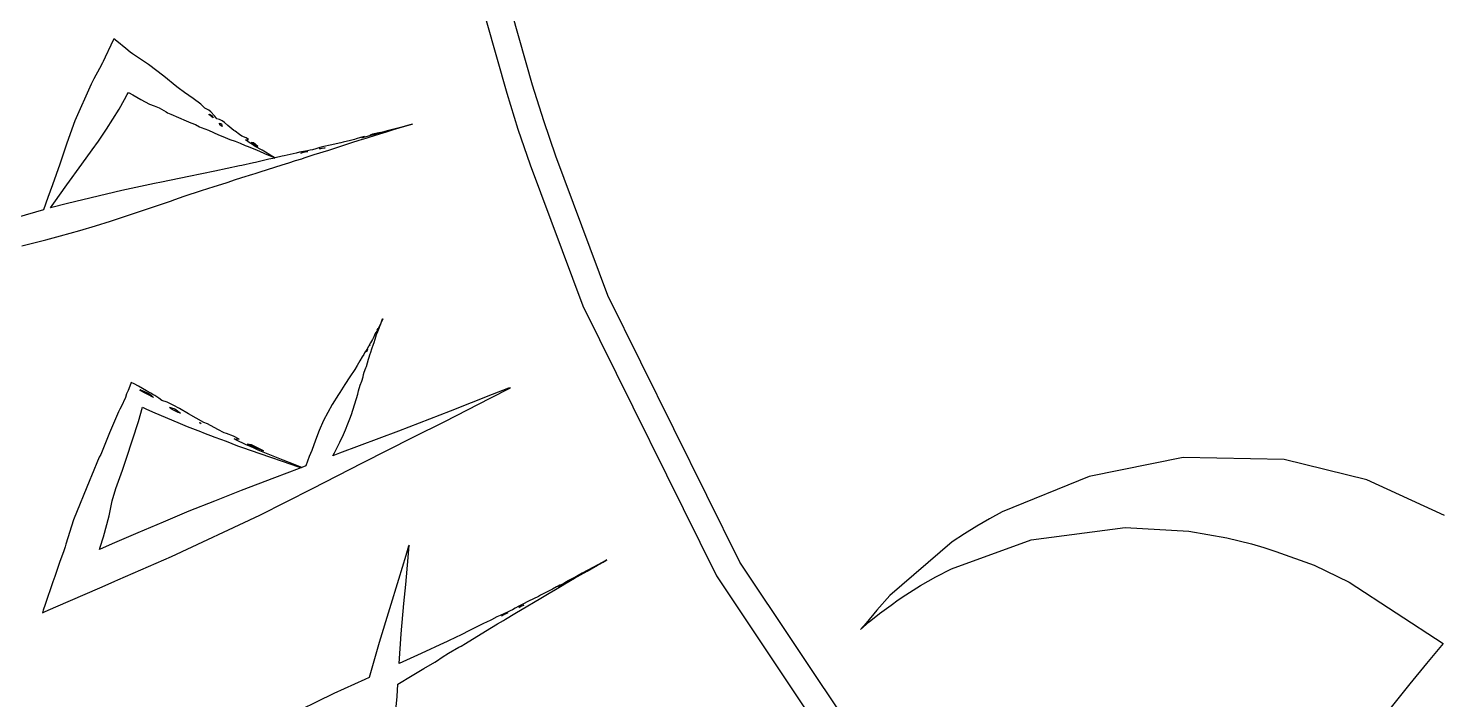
# Model space of a CAD drawing. Extents: x 0 to 103, y 0 to 357.
# Drawn here: x 17.69 to 33.71, y 181.95 to 189.55 of the extents above; entities that cross this region are included whole.
import ezdxf

# ---------------------------------------------------------------- set-up
doc = ezdxf.new("R2010")
doc.units = 0

msp = doc.modelspace()

# ---------------------------------------------------------------- linework, layer by layer
at = {"layer": 'Layer 1'}
for p, q in [((23.396638, 188.908636), (23.166475, 189.719353)), ((22.870433, 189.64011), (23.103328, 188.819719)), ((18.62361, 189.363145), (18.560006, 189.227303)), ((18.649146, 189.419161), (18.62361, 189.363145)), ((18.65766, 189.43466), (18.649146, 189.419161)), ((18.692515, 189.406551), (18.65766, 189.43466)), ((18.792899, 189.324475), (18.692515, 189.406551)), ((18.560006, 189.227303), (18.535913, 189.176145)), ((18.84237, 189.2844), (18.792899, 189.324475)), ((18.866945, 189.264602), (18.84237, 189.2844)), ((18.981945, 189.187273), (18.866945, 189.264602)), ((18.493348, 189.099533), (18.430226, 188.981158)), ((18.527398, 189.160967), (18.493348, 189.099533)), ((18.535913, 189.176145), (18.527398, 189.160967)), ((19.02692, 189.157518), (18.981945, 189.187273)), ((19.049083, 189.142741), (19.02692, 189.157518)), ((19.221746, 189.010915), (19.049083, 189.142741)), ((18.39987, 188.920604), (18.214837, 188.50589)), ((18.430226, 188.981158), (18.39987, 188.920604)), ((19.370158, 188.890892), (19.221746, 189.010915)), ((19.386527, 188.880935), (19.370158, 188.890892)), ((19.457681, 188.825925), (19.386527, 188.880935)), ((23.522724, 188.506772), (23.396638, 188.908636)), ((18.715441, 188.636588), (18.778562, 188.748938)), ((18.778562, 188.748938), (18.809723, 188.804914)), ((18.809723, 188.804914), (18.82209, 188.82732)), ((18.82209, 188.82732), (18.871882, 188.799292)), ((18.871882, 188.799292), (18.961507, 188.747736)), ((18.961507, 188.747736), (19.062373, 188.696055)), ((19.554049, 188.757627), (19.457681, 188.825925)), ((19.642229, 188.694384), (19.554049, 188.757627)), ((23.103328, 188.819719), (23.231019, 188.412995)), ((18.645893, 188.525841), (18.715441, 188.636588)), ((19.062373, 188.696055), (19.113455, 188.675938)), ((19.113455, 188.675938), (19.168709, 188.653572)), ((19.168709, 188.653572), (19.249659, 188.609122)), ((19.249659, 188.609122), (19.265559, 188.598522)), ((19.265559, 188.598522), (19.302663, 188.581817)), ((19.302663, 188.581817), (19.475005, 188.505124)), ((19.687683, 188.650857), (19.642229, 188.694384)), ((19.73105, 188.626803), (19.687683, 188.650857)), ((19.753215, 188.608374), (19.73105, 188.626803)), ((19.732475, 188.576277), (19.74, 188.581)), ((19.780983, 188.539735), (19.732475, 188.576277)), ((19.74, 188.581), (19.740024, 188.580211)), ((19.740024, 188.580211), (19.767329, 188.565513)), ((19.797386, 188.563359), (19.753215, 188.608374)), ((19.767329, 188.565513), (19.780983, 188.539735)), ((19.812965, 188.545492), (19.797386, 188.563359)), ((18.214837, 188.50589), (18.124572, 188.251834)), ((18.482701, 188.277206), (18.575055, 188.412526)), ((18.575055, 188.412526), (18.645893, 188.525841)), ((19.475005, 188.505124), (19.527216, 188.483519)), ((19.527216, 188.483519), (19.579898, 188.463002)), ((19.579898, 188.463002), (19.627594, 188.43706)), ((19.627594, 188.43706), (19.647027, 188.430115)), ((19.647027, 188.430115), (19.729103, 188.399437)), ((19.729103, 188.399437), (19.841535, 188.348761)), ((19.824048, 188.52947), (19.812965, 188.545492)), ((19.851513, 188.523004), (19.824048, 188.52947)), ((19.881387, 188.506782), (19.851513, 188.523004)), ((19.8532, 188.479), (19.85326, 188.479023)), ((19.855667, 188.462273), (19.8532, 188.479)), ((19.85326, 188.479023), (19.876066, 188.473802)), ((19.882972, 188.443364), (19.855667, 188.462273)), ((19.876066, 188.473802), (19.882972, 188.443364)), ((19.908531, 188.486626), (19.881387, 188.506782)), ((19.947884, 188.452615), (19.908531, 188.486626)), ((20.013576, 188.396078), (19.947884, 188.452615)), ((21.742445, 188.382373), (21.823558, 188.406907)), ((21.824842, 188.411767), (21.764288, 188.395062)), ((21.823558, 188.406907), (21.949962, 188.444533)), ((21.90017, 188.432566), (21.824842, 188.411767)), ((22.008428, 188.4622), (21.90017, 188.432566)), ((21.949962, 188.444533), (21.966185, 188.449754)), ((21.966185, 188.449754), (22.019832, 188.46505)), ((22.036534, 188.46991), (22.008428, 188.4622)), ((22.019832, 188.46505), (22.036534, 188.46991)), ((23.231019, 188.412995), (23.368026, 188.009245)), ((23.658123, 188.10771), (23.522724, 188.506772)), ((18.124572, 188.251834), (18.044906, 188.016492)), ((18.411708, 188.176735), (18.482701, 188.277206)), ((19.841535, 188.348761), (19.889078, 188.328684)), ((19.889078, 188.328684), (19.96987, 188.296641)), ((19.96987, 188.296641), (20.028815, 188.275279)), ((20.031405, 188.387524), (20.013576, 188.396078)), ((20.028815, 188.275279), (20.08728, 188.25383)), ((20.078626, 188.352229), (20.031405, 188.387524)), ((20.106092, 188.331429), (20.078626, 188.352229)), ((20.08728, 188.25383), (20.14316, 188.228292)), ((20.154916, 188.313367), (20.106092, 188.331429)), ((20.147849, 188.289395), (20.180133, 188.293211)), ((20.201333, 188.254061), (20.147849, 188.289395)), ((20.180133, 188.293211), (20.154916, 188.313367)), ((20.227032, 188.239685), (20.201333, 188.254061)), ((20.2129, 188.26), (20.266384, 188.230324)), ((20.238277, 188.258995), (20.2129, 188.26)), ((20.2129, 188.26), (20.2129, 188.26)), ((20.240364, 188.228844), (20.227032, 188.239685)), ((20.287909, 188.217153), (20.238277, 188.258995)), ((21.226699, 188.25725), (21.106557, 188.229985)), ((21.2532, 188.265), (21.226699, 188.25725)), ((21.334484, 188.284882), (21.2532, 188.265)), ((21.2532, 188.265), (21.2532, 188.265)), ((21.270867, 188.233843), (21.351656, 188.260304)), ((21.382027, 188.296527), (21.334484, 188.284882)), ((21.351656, 188.260304), (21.431965, 188.286325)), ((21.399525, 188.302149), (21.382027, 188.296527)), ((21.449317, 188.317688), (21.399525, 188.302149)), ((21.431965, 188.286325), (21.513245, 188.311058)), ((21.493807, 188.328412), (21.449317, 188.317688)), ((21.46329, 188.314036), (21.493807, 188.328412)), ((21.483046, 188.319017), (21.46329, 188.314036)), ((21.550988, 188.337079), (21.483046, 188.319017)), ((21.513245, 188.311058), (21.546815, 188.321662)), ((21.546815, 188.321662), (21.667758, 188.359567)), ((21.59066, 188.348162), (21.550988, 188.337079)), ((21.558194, 188.342793), (21.640589, 188.365763)), ((21.585657, 188.3538), (21.558194, 188.342793)), ((21.6748, 188.375), (21.585657, 188.3538)), ((21.61427, 188.353863), (21.59066, 188.348162)), ((21.633056, 188.351411), (21.607839, 188.344304)), ((21.607839, 188.344304), (21.630005, 188.351332)), ((21.644626, 188.361452), (21.61427, 188.353863)), ((21.630005, 188.351332), (21.633056, 188.351411)), ((21.640589, 188.365763), (21.6748, 188.375)), ((21.764288, 188.395062), (21.644626, 188.361452)), ((21.667758, 188.359567), (21.742445, 188.382373)), ((18.2951, 188.014672), (18.411708, 188.176735)), ((20.14316, 188.228292), (20.167414, 188.218979)), ((20.167414, 188.218979), (20.253825, 188.184686)), ((20.258031, 188.215433), (20.240364, 188.228844)), ((20.253825, 188.184686), (20.306188, 188.162108)), ((20.335925, 188.172468), (20.258031, 188.215433)), ((20.266384, 188.230324), (20.287909, 188.217153)), ((20.306188, 188.162108), (20.363045, 188.137332)), ((20.374795, 188.149819), (20.335925, 188.172468)), ((20.363045, 188.137332), (20.462951, 188.093886)), ((20.42314, 188.121713), (20.374795, 188.149819)), ((20.478855, 188.08542), (20.411712, 188.070411)), ((20.482406, 188.086136), (20.42314, 188.121713)), ((20.462951, 188.093886), (20.478855, 188.08542)), ((20.563517, 188.10581), (20.482406, 188.086136)), ((20.584238, 188.110147), (20.563517, 188.10581)), ((20.651689, 188.123237), (20.584238, 188.110147)), ((20.71947, 188.141468), (20.651689, 188.123237)), ((20.711768, 188.055831), (20.785332, 188.077562)), ((20.759786, 188.150342), (20.71947, 188.141468)), ((20.847483, 188.167487), (20.759786, 188.150342)), ((20.851975, 188.158148), (20.7718, 188.142)), ((20.7718, 188.142), (20.771827, 188.141886)), ((20.771827, 188.141886), (20.81407, 188.153652)), ((20.785332, 188.077562), (20.812143, 188.086717)), ((20.812143, 188.086717), (20.92602, 188.124744)), ((20.81407, 188.153652), (20.851975, 188.158148)), ((20.880249, 188.17347), (20.847483, 188.167487)), ((20.906589, 188.177525), (20.880249, 188.17347)), ((20.941443, 188.189895), (20.906589, 188.177525)), ((20.92602, 188.124744), (21.089689, 188.1759)), ((20.987541, 188.202595), (20.941443, 188.189895)), ((20.983361, 188.187985), (21.01195, 188.198184)), ((21.001028, 188.188064), (20.983361, 188.187985)), ((21.034441, 188.213884), (20.987541, 188.202595)), ((21.047126, 188.19979), (21.001, 188.189)), ((21.001, 188.189), (21.001028, 188.188064)), ((21.01195, 188.198184), (21.047126, 188.19979)), ((21.106557, 188.229985), (21.034441, 188.213884)), ((21.089689, 188.1759), (21.157631, 188.197422)), ((21.157631, 188.197422), (21.250629, 188.227337)), ((21.250629, 188.227337), (21.270867, 188.233843)), ((24.24775, 186.52924), (23.658123, 188.10771)), ((18.044906, 188.016492), (17.96283, 187.783035)), ((18.123882, 187.779889), (18.2951, 188.014672)), ((19.79896, 187.937902), (19.504388, 187.877507)), ((20.078433, 187.995001), (19.79896, 187.937902)), ((20.106221, 188.00191), (20.078433, 187.995001)), ((20.23873, 188.030499), (20.106221, 188.00191)), ((20.259126, 188.034033), (20.23873, 188.030499)), ((20.256901, 187.90995), (20.311511, 187.927338)), ((20.411712, 188.070411), (20.259126, 188.034033)), ((20.311511, 187.927338), (20.563197, 188.006643)), ((20.563197, 188.006643), (20.637724, 188.031094)), ((20.637724, 188.031094), (20.711768, 188.055831)), ((23.368026, 188.009245), (23.964717, 186.411865)), ((17.96283, 187.783035), (17.908864, 187.637995)), ((17.978366, 187.574149), (18.123882, 187.779889)), ((19.118907, 187.795925), (18.747238, 187.716902)), ((19.196001, 187.812576), (19.118907, 187.795925)), ((19.504388, 187.877507), (19.196001, 187.812576)), ((19.650892, 187.716245), (19.794001, 187.761338)), ((19.794001, 187.761338), (19.930046, 187.804586)), ((19.930046, 187.804586), (19.949963, 187.811813)), ((19.949963, 187.811813), (20.023524, 187.837473)), ((20.023524, 187.837473), (20.103994, 187.864778)), ((20.103994, 187.864778), (20.230398, 187.902683)), ((20.230398, 187.902683), (20.256901, 187.90995)), ((17.908864, 187.637995), (17.859715, 187.497448)), ((18.747238, 187.716902), (18.134003, 187.571222)), ((18.620051, 187.371239), (19.299142, 187.59735)), ((19.299142, 187.59735), (19.346202, 187.614134)), ((19.346202, 187.614134), (19.454135, 187.651878)), ((19.454135, 187.651878), (19.650892, 187.716245)), ((17.768484, 187.471667), (17.418811, 187.369675)), ((17.859715, 187.497448), (17.768484, 187.471667)), ((17.940619, 187.52014), (17.978366, 187.574149)), ((18.134003, 187.571222), (17.940619, 187.52014)), ((18.271512, 187.264229), (18.449154, 187.319)), ((18.449154, 187.319), (18.620051, 187.371239)), ((17.615551, 187.091645), (17.885869, 187.158943)), ((17.885869, 187.158943), (18.051466, 187.202834)), ((18.051466, 187.202834), (18.271512, 187.264229)), ((25.7439, 183.51), (24.24775, 186.52924)), ((23.964717, 186.411865), (25.478697, 183.356605)), ((21.666057, 186.191453), (21.63554, 186.126725)), ((21.6457, 186.155), (21.635743, 186.1391)), ((21.635743, 186.1391), (21.6457, 186.155)), ((21.645186, 186.121826), (21.658838, 186.159813)), ((21.6457, 186.155), (21.6457, 186.155)), ((21.658838, 186.159813), (21.667832, 186.183102)), ((21.674571, 186.209885), (21.666057, 186.191453)), ((21.667832, 186.183102), (21.677631, 186.208319)), ((21.685172, 186.232773), (21.674571, 186.209885)), ((21.677631, 186.208319), (21.695128, 186.252529)), ((21.700589, 186.265539), (21.685172, 186.232773)), ((21.695128, 186.252529), (21.700589, 186.265539)), ((21.562137, 185.994778), (21.519414, 185.91748)), ((21.583179, 186.030073), (21.562137, 185.994778)), ((21.599723, 186.062559), (21.583179, 186.030073)), ((21.595724, 185.976789), (21.603113, 185.998351)), ((21.61498, 186.097894), (21.599723, 186.062559)), ((21.603113, 185.998351), (21.615158, 186.03445)), ((21.63554, 186.126725), (21.61498, 186.097894)), ((21.615158, 186.03445), (21.623342, 186.060231)), ((21.623342, 186.060231), (21.631693, 186.085767)), ((21.631693, 186.085767), (21.645186, 186.121826)), ((21.484881, 185.859659), (21.467533, 185.834242)), ((21.49468, 185.880458), (21.484881, 185.859659)), ((21.519414, 185.91748), (21.49468, 185.880458)), ((21.527789, 185.916061), (21.515089, 185.891767)), ((21.515089, 185.891767), (21.5278, 185.916)), ((21.5278, 185.916), (21.527789, 185.916061)), ((21.547854, 185.832314), (21.55476, 185.856286)), ((21.5567, 185.959026), (21.553167, 185.964247)), ((21.553167, 185.964247), (21.5567, 185.959)), ((21.55476, 185.856286), (21.566331, 185.888129)), ((21.5567, 185.959), (21.5567, 185.959026)), ((21.566331, 185.888129), (21.577253, 185.924909)), ((21.577253, 185.924909), (21.595724, 185.976789)), ((21.382889, 185.689928), (21.329084, 185.608173)), ((21.4118, 185.737389), (21.382889, 185.689928)), ((21.441676, 185.788987), (21.4118, 185.737389)), ((21.467533, 185.834242), (21.441676, 185.788987)), ((21.490839, 185.661017), (21.509466, 185.709443)), ((21.509466, 185.709443), (21.514927, 185.72711)), ((21.514927, 185.72711), (21.540465, 185.808221)), ((21.540465, 185.808221), (21.547854, 185.832314)), ((18.850329, 185.531801), (18.819002, 185.452858)), ((18.854664, 185.543725), (18.850329, 185.531801)), ((18.888717, 185.529513), (18.854664, 185.543725)), ((18.935134, 185.504135), (18.888717, 185.529513)), ((21.272385, 185.521681), (21.214081, 185.430289)), ((21.329084, 185.608173), (21.272385, 185.521681)), ((21.44699, 185.513048), (21.46273, 185.559265)), ((21.46273, 185.559265), (21.478311, 185.610019)), ((21.478311, 185.610019), (21.484091, 185.634474)), ((21.484091, 185.634474), (21.490839, 185.661017)), ((18.787681, 185.373393), (18.739015, 185.269352)), ((18.801815, 185.414911), (18.787681, 185.373393)), ((18.819002, 185.452858), (18.801815, 185.414911)), ((18.981232, 185.477042), (18.935134, 185.504135)), ((18.952449, 185.456255), (18.9607, 185.46)), ((18.997263, 185.431239), (18.952449, 185.456255)), ((18.960633, 185.460351), (18.995327, 185.445895)), ((18.9607, 185.46), (18.960633, 185.460351)), ((19.027327, 185.449014), (18.981232, 185.477042)), ((18.995327, 185.445895), (19.044958, 185.421601)), ((19.034846, 185.411402), (18.997263, 185.431239)), ((19.074227, 185.422271), (19.027327, 185.449014)), ((19.107123, 185.373658), (19.034846, 185.411402)), ((19.044958, 185.421601), (19.075797, 185.404013)), ((19.09832, 185.409622), (19.074227, 185.422271)), ((19.075797, 185.404013), (19.107123, 185.373658)), ((19.120164, 185.398782), (19.09832, 185.409622)), ((19.165136, 185.368262), (19.120164, 185.398782)), ((19.199669, 185.342083), (19.165136, 185.368262)), ((21.199787, 185.407322), (21.130078, 185.296457)), ((21.214081, 185.430289), (21.199787, 185.407322)), ((21.347727, 185.183582), (21.417919, 185.412783)), ((21.417919, 185.412783), (21.427074, 185.448761)), ((21.427074, 185.448761), (21.44699, 185.513048)), ((22.403821, 185.103296), (22.917155, 185.365424)), ((22.9401, 185.407), (22.46387, 185.219399)), ((22.917155, 185.365424), (23.145873, 185.485244)), ((23.124029, 185.479862), (22.9401, 185.407)), ((22.9401, 185.407), (22.9401, 185.407)), ((23.145873, 185.485244), (23.124029, 185.479862)), ((18.709621, 185.212292), (18.607629, 184.972968)), ((18.724881, 185.244214), (18.709621, 185.212292)), ((18.739015, 185.269352), (18.724881, 185.244214)), ((18.935733, 185.103678), (18.980384, 185.265261)), ((18.980384, 185.265261), (19.027766, 185.240846)), ((19.027766, 185.240846), (19.119638, 185.202698)), ((19.119638, 185.202698), (19.379677, 185.091071)), ((19.258777, 185.322489), (19.199669, 185.342083)), ((19.329931, 185.289079), (19.258777, 185.322489)), ((19.285883, 185.260551), (19.2977, 185.263)), ((19.315598, 185.239269), (19.285883, 185.260551)), ((19.2977, 185.263), (19.297606, 185.262911)), ((19.297606, 185.262911), (19.345951, 185.247171)), ((19.384178, 185.203427), (19.315598, 185.239269)), ((19.399157, 185.251544), (19.329931, 185.289079)), ((19.345951, 185.247171), (19.411965, 185.195242)), ((19.411965, 185.195242), (19.384178, 185.203427)), ((19.502755, 185.191272), (19.399157, 185.251544)), ((21.130078, 185.296457), (21.029043, 185.112668)), ((22.46387, 185.219399), (21.88083, 184.994135)), ((18.80001, 184.686554), (18.935733, 185.103678)), ((19.379677, 185.091071), (19.488095, 185.046661)), ((19.488095, 185.046661), (19.637469, 184.987874)), ((19.675097, 185.09217), (19.502755, 185.191272)), ((19.626389, 185.089364), (19.629279, 185.090169)), ((19.646306, 185.079407), (19.626389, 185.089364)), ((19.629279, 185.090169), (19.646306, 185.079407)), ((19.716697, 185.074542), (19.675097, 185.09217)), ((19.835713, 185.011621), (19.716697, 185.074542)), ((21.029043, 185.112668), (20.980534, 185.000558)), ((21.278662, 185.006742), (21.306932, 185.07629)), ((21.306932, 185.07629), (21.32765, 185.131139)), ((21.32765, 185.131139), (21.347727, 185.183582)), ((22.04436, 184.924006), (22.403821, 185.103296)), ((18.607629, 184.972968), (18.508691, 184.729072)), ((19.637469, 184.987874), (19.670074, 184.975267)), ((19.670074, 184.975267), (19.800655, 184.926919)), ((19.800655, 184.926919), (19.93011, 184.879297)), ((19.9051, 184.975), (19.835713, 185.011621)), ((19.933311, 184.965386), (19.9051, 184.975)), ((19.93011, 184.879297), (20.05764, 184.827899)), ((20.013138, 184.935911), (19.933311, 184.965386)), ((20.077383, 184.90146), (20.013138, 184.935911)), ((20.047188, 184.891901), (20.018277, 184.906721)), ((20.018277, 184.906721), (20.077383, 184.90146)), ((20.148858, 184.843641), (20.047188, 184.891901)), ((20.940383, 184.889975), (20.899743, 184.776256)), ((20.980534, 185.000558), (20.940383, 184.889975)), ((21.88083, 184.994135), (21.212811, 184.74309)), ((21.216824, 184.869536), (21.256016, 184.954302)), ((21.256016, 184.954302), (21.278662, 185.006742)), ((21.473366, 184.634695), (22.04436, 184.924006)), ((18.508691, 184.729072), (18.492787, 184.69763)), ((20.05764, 184.827899), (20.11177, 184.808304)), ((20.11177, 184.808304), (20.31013, 184.740362)), ((20.210856, 184.8177), (20.148858, 184.843641)), ((20.216838, 184.838537), (20.166724, 184.847252)), ((20.166724, 184.847252), (20.296343, 184.794327)), ((20.246193, 184.800112), (20.210856, 184.8177)), ((20.3492, 184.772), (20.216838, 184.838537)), ((20.291967, 184.778268), (20.246193, 184.800112)), ((20.479568, 184.704585), (20.291967, 184.778268)), ((20.296343, 184.794327), (20.3492, 184.772)), ((20.31013, 184.740362), (20.430921, 184.698723)), ((20.899743, 184.776256), (20.86762, 184.706146)), ((21.136679, 184.714501), (21.153863, 184.746702)), ((21.212811, 184.74309), (21.136679, 184.714501)), ((21.153863, 184.746702), (21.216824, 184.869536)), ((18.492787, 184.69763), (18.402522, 184.4867)), ((18.753432, 184.552518), (18.770459, 184.595523)), ((18.770459, 184.595523), (18.80001, 184.686554)), ((20.430921, 184.698723), (20.561985, 184.653952)), ((20.755363, 184.571777), (20.473801, 184.465945)), ((20.574332, 184.666767), (20.479568, 184.704585)), ((20.561985, 184.653952), (20.747176, 184.589503)), ((20.691903, 184.620147), (20.574332, 184.666767)), ((20.784418, 184.582724), (20.691903, 184.620147)), ((20.747176, 184.589503), (20.779942, 184.580992)), ((20.779942, 184.580992), (20.755363, 184.571777)), ((20.830034, 184.599748), (20.784418, 184.582724)), ((20.86762, 184.706146), (20.830034, 184.599748)), ((20.904141, 184.343095), (21.473366, 184.634695)), ((30.758981, 184.693764), (29.696661, 184.481708)), ((31.903541, 184.672033), (30.758981, 184.693764)), ((32.840127, 184.441061), (31.903541, 184.672033)), ((18.385817, 184.441367), (18.199181, 183.98923)), ((18.402522, 184.4867), (18.385817, 184.441367)), ((18.678745, 184.342827), (18.753432, 184.552518)), ((20.473801, 184.465945), (20.099242, 184.323076)), ((29.696661, 184.481708), (28.711424, 184.079604)), ((33.716751, 184.038481), (32.840127, 184.441061)), ((18.639073, 184.204538), (18.678745, 184.342827)), ((20.099242, 184.323076), (19.795997, 184.202612)), ((20.310177, 184.044307), (20.904141, 184.343095)), ((18.610803, 184.071428), (18.639073, 184.204538)), ((19.5048, 184.086808), (19.215689, 183.964659)), ((19.795997, 184.202612), (19.5048, 184.086808)), ((28.711424, 184.079604), (28.566709, 183.999094)), ((18.199181, 183.98923), (18.112928, 183.713609)), ((18.539491, 183.797857), (18.603897, 184.035008)), ((18.603897, 184.035008), (18.610803, 184.071428)), ((19.215689, 183.964659), (18.927219, 183.841145)), ((19.310978, 183.57358), (20.310177, 184.044307)), ((28.424232, 183.916096), (28.283685, 183.831449)), ((28.494743, 183.959019), (28.424232, 183.916096)), ((28.566709, 183.999094), (28.494743, 183.959019)), ((18.502066, 183.679804), (18.539491, 183.797857)), ((18.927219, 183.841145), (18.639395, 183.716304)), ((28.139608, 183.434067), (29.040669, 183.763654)), ((28.283685, 183.831449), (28.146838, 183.741062)), ((29.040669, 183.763654), (30.104279, 183.901378)), ((30.104279, 183.901378), (30.823039, 183.860704)), ((30.823039, 183.860704), (31.253814, 183.786217)), ((31.253814, 183.786217), (31.534091, 183.716226)), ((18.085626, 183.62752), (18.047244, 183.516494)), ((18.104416, 183.683332), (18.085626, 183.62752)), ((18.112928, 183.713609), (18.104416, 183.683332)), ((18.639395, 183.716304), (18.493232, 183.652338)), ((18.493232, 183.652338), (18.502066, 183.679804)), ((21.993103, 183.690051), (21.961141, 183.585612)), ((21.98957, 183.563887), (22.000331, 183.701538)), ((22.000331, 183.701538), (21.993103, 183.690051)), ((28.146838, 183.741062), (27.440764, 183.134285)), ((31.534091, 183.716226), (31.672222, 183.676913)), ((31.672222, 183.676913), (31.808425, 183.632985)), ((31.808425, 183.632985), (32.243047, 183.474777)), ((18.047244, 183.516494), (18.008534, 183.403887)), ((18.701277, 183.309082), (19.310978, 183.57358)), ((21.961141, 183.585612), (21.878422, 183.314961)), ((21.960659, 183.256307), (21.98957, 183.563887)), ((24.014962, 183.410182), (24.130766, 183.475914)), ((24.084829, 183.452422), (24.015441, 183.414604)), ((24.184411, 183.506592), (24.084829, 183.452422)), ((24.130766, 183.475914), (24.145543, 183.484708)), ((24.145543, 183.484708), (24.195014, 183.512053)), ((24.210431, 183.520646), (24.184411, 183.506592)), ((24.195014, 183.512053), (24.210431, 183.520646)), ((24.2373, 183.535), (24.213528, 183.52199)), ((24.213528, 183.52199), (24.2373, 183.535)), ((27.619917, 180.698098), (25.7439, 183.51)), ((27.961808, 183.344321), (28.139608, 183.434067)), ((32.243047, 183.474777), (32.640574, 183.284446)), ((17.967575, 183.286877), (17.878275, 183.031858)), ((17.988779, 183.346787), (17.967575, 183.286877)), ((18.008534, 183.403887), (17.988779, 183.346787)), ((18.500343, 183.221667), (18.627552, 183.277722)), ((18.627552, 183.277722), (18.669473, 183.296032)), ((18.669473, 183.296032), (18.701277, 183.309082)), ((21.878422, 183.314961), (21.776752, 182.982402)), ((23.763443, 183.277755), (23.70079, 183.244187)), ((23.761668, 183.263647), (23.872172, 183.328216)), ((23.799903, 183.297753), (23.763443, 183.277755)), ((23.769769, 183.283495), (23.845418, 183.325055)), ((23.794342, 183.300118), (23.769769, 183.283495)), ((23.8769, 183.342), (23.794342, 183.300118)), ((23.821747, 183.308954), (23.799903, 183.297753)), ((23.84023, 183.31105), (23.816941, 183.298204)), ((23.816941, 183.298204), (23.837176, 183.310167)), ((23.849687, 183.323571), (23.821747, 183.308954)), ((23.837176, 183.310167), (23.84023, 183.31105)), ((23.845418, 183.325055), (23.8769, 183.342)), ((23.959708, 183.384124), (23.849687, 183.323571)), ((23.872172, 183.328216), (23.940596, 183.367566)), ((23.940596, 183.367566), (24.014962, 183.410182)), ((24.015441, 183.414604), (23.959708, 183.384124)), ((25.478697, 183.356605), (27.376906, 180.511207)), ((27.788823, 183.24534), (27.961808, 183.344321)), ((32.640574, 183.284446), (33.701534, 182.591464)), ((18.000985, 183.004514), (18.500343, 183.221667)), ((21.937852, 183.04148), (21.960659, 183.256307)), ((23.463569, 183.12307), (23.352091, 183.067899)), ((23.487823, 183.136764), (23.463569, 183.12307)), ((23.56299, 183.175391), (23.487823, 183.136764)), ((23.491189, 183.103742), (23.50966, 183.114749)), ((23.50966, 183.114749), (23.583221, 183.158999)), ((23.607, 183.198), (23.56299, 183.175391)), ((23.583221, 183.158999), (23.656464, 183.202687)), ((23.622885, 183.206457), (23.607, 183.198)), ((23.6685, 183.233), (23.622885, 183.206457)), ((23.656464, 183.202687), (23.73099, 183.245584)), ((23.709784, 183.255027), (23.6685, 183.233)), ((23.682479, 183.234671), (23.709784, 183.255027)), ((23.70079, 183.244187), (23.682479, 183.234671)), ((23.73099, 183.245584), (23.761668, 183.263647)), ((27.440764, 183.134285), (27.2938, 182.967805)), ((27.53569, 183.083931), (27.619532, 183.138942)), ((27.619532, 183.138942), (27.788823, 183.24534)), ((17.855948, 182.967088), (17.848238, 182.938099)), ((17.848238, 182.938099), (17.878594, 182.951349)), ((17.878275, 183.031858), (17.855948, 182.967088)), ((17.878594, 182.951349), (18.000985, 183.004514)), ((21.776752, 182.982402), (21.659503, 182.599853)), ((21.908298, 182.697358), (21.937852, 183.04148)), ((23.142649, 182.959604), (23.112129, 182.945911)), ((23.167543, 182.970004), (23.142649, 182.959604)), ((23.199186, 182.989839), (23.167543, 182.970004)), ((23.19485, 182.928756), (23.344385, 183.016527)), ((23.241587, 183.012967), (23.199186, 182.989839)), ((23.240003, 182.99825), (23.265862, 183.014554)), ((23.257029, 183.002909), (23.240003, 182.99825)), ((23.285114, 183.035054), (23.241587, 183.012967)), ((23.29943, 183.025154), (23.257, 183.003)), ((23.257, 183.003), (23.257029, 183.002909)), ((23.265862, 183.014554), (23.29943, 183.025154)), ((23.352091, 183.067899), (23.285114, 183.035054)), ((23.344385, 183.016527), (23.406223, 183.053188)), ((23.406223, 183.053188), (23.491189, 183.103742)), ((27.2938, 182.967805), (27.173009, 182.820398)), ((27.323346, 182.929217), (27.45441, 183.025065)), ((27.45441, 183.025065), (27.53569, 183.083931)), ((22.847755, 182.818544), (22.706734, 182.748474)), ((22.867028, 182.827699), (22.847755, 182.818544)), ((22.930152, 182.856486), (22.867028, 182.827699)), ((22.992631, 182.890017), (22.930152, 182.856486)), ((22.932409, 182.770548), (22.999547, 182.811829)), ((23.030056, 182.908166), (22.992631, 182.890017)), ((22.999547, 182.811829), (23.066998, 182.850296)), ((23.112129, 182.945911), (23.030056, 182.908166)), ((23.043085, 182.902884), (23.082116, 182.924166)), ((23.0431, 182.903), (23.043085, 182.902884)), ((23.117933, 182.937899), (23.0431, 182.903)), ((23.066998, 182.850296), (23.091413, 182.865395)), ((23.082116, 182.924166), (23.117933, 182.937899)), ((23.091413, 182.865395), (23.19485, 182.928756)), ((27.108401, 182.74799), (27.207381, 182.835135)), ((27.173009, 182.820398), (27.108401, 182.74799)), ((27.207381, 182.835135), (27.323346, 182.929217)), ((21.886937, 182.362713), (21.908298, 182.697358)), ((22.545786, 182.66917), (22.422272, 182.610304)), ((22.565059, 182.677402), (22.545786, 182.66917)), ((22.706734, 182.748474), (22.565059, 182.677402)), ((22.635913, 182.590939), (22.864631, 182.72931)), ((22.864631, 182.72931), (22.932409, 182.770548)), ((21.659503, 182.599853), (21.582888, 182.335719)), ((22.134767, 182.476511), (21.886937, 182.362713)), ((22.396573, 182.597175), (22.134767, 182.476511)), ((22.373786, 182.434376), (22.446706, 182.480395)), ((22.422272, 182.610304), (22.396573, 182.597175)), ((22.446706, 182.480395), (22.562188, 182.547491)), ((22.562188, 182.547491), (22.586442, 182.560863)), ((22.586442, 182.560863), (22.635913, 182.590939)), ((33.701534, 182.591464), (33.513611, 182.363468)), ((21.582888, 182.335719), (21.54675, 182.205615)), ((22.165785, 182.305316), (22.289621, 182.379761)), ((22.289621, 182.379761), (22.307449, 182.391614)), ((22.307449, 182.391614), (22.373786, 182.434376)), ((33.513611, 182.363468), (33.325448, 182.13274)), ((21.497601, 182.182755), (21.148902, 182.022419)), ((21.54675, 182.205615), (21.497601, 182.182755)), ((21.8725, 182.128597), (22.035204, 182.227657)), ((22.035204, 182.227657), (22.165785, 182.305316)), ((21.148902, 182.022419), (20.575991, 181.744309)), ((21.803754, 181.384256), (21.862541, 181.990506)), ((21.862541, 181.990506), (21.8725, 182.128597)), ((33.325448, 182.13274), (33.070068, 181.813033))]:
    msp.add_line(p, q, dxfattribs=at)

doc.saveas('drawing.dxf')
